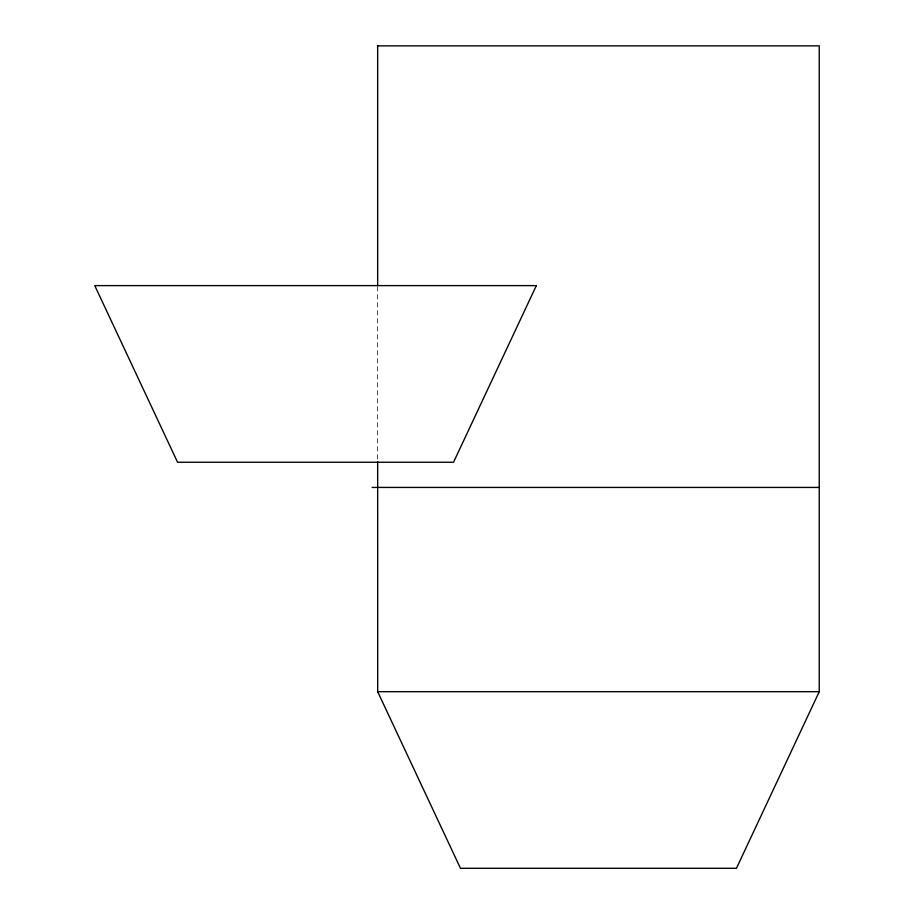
<?xml version="1.0" encoding="UTF-8"?>
<svg xmlns="http://www.w3.org/2000/svg" width="914" height="914" viewBox="0 0 914 914"><rect width="100%" height="100%" fill="white"/><g stroke="black" fill="none" stroke-linecap="round" stroke-linejoin="round"><path stroke-width="0.69" stroke-dasharray="4.57 3.43" d="M377.665 286.528L377.665 460.759"/><path stroke-width="1.37" d="M819.241 691.669L736.444 868.3L460.462 868.3L377.665 691.669L819.241 691.669L819.241 45.86L377.665 45.86M377.699 691.818L377.665 461.798M372.147 487.436L819.241 487.436M377.665 45.7L377.665 285.362M536.335 285.614L453.538 462.244L177.556 462.244L94.759 285.614L536.335 285.614"/></g></svg>
